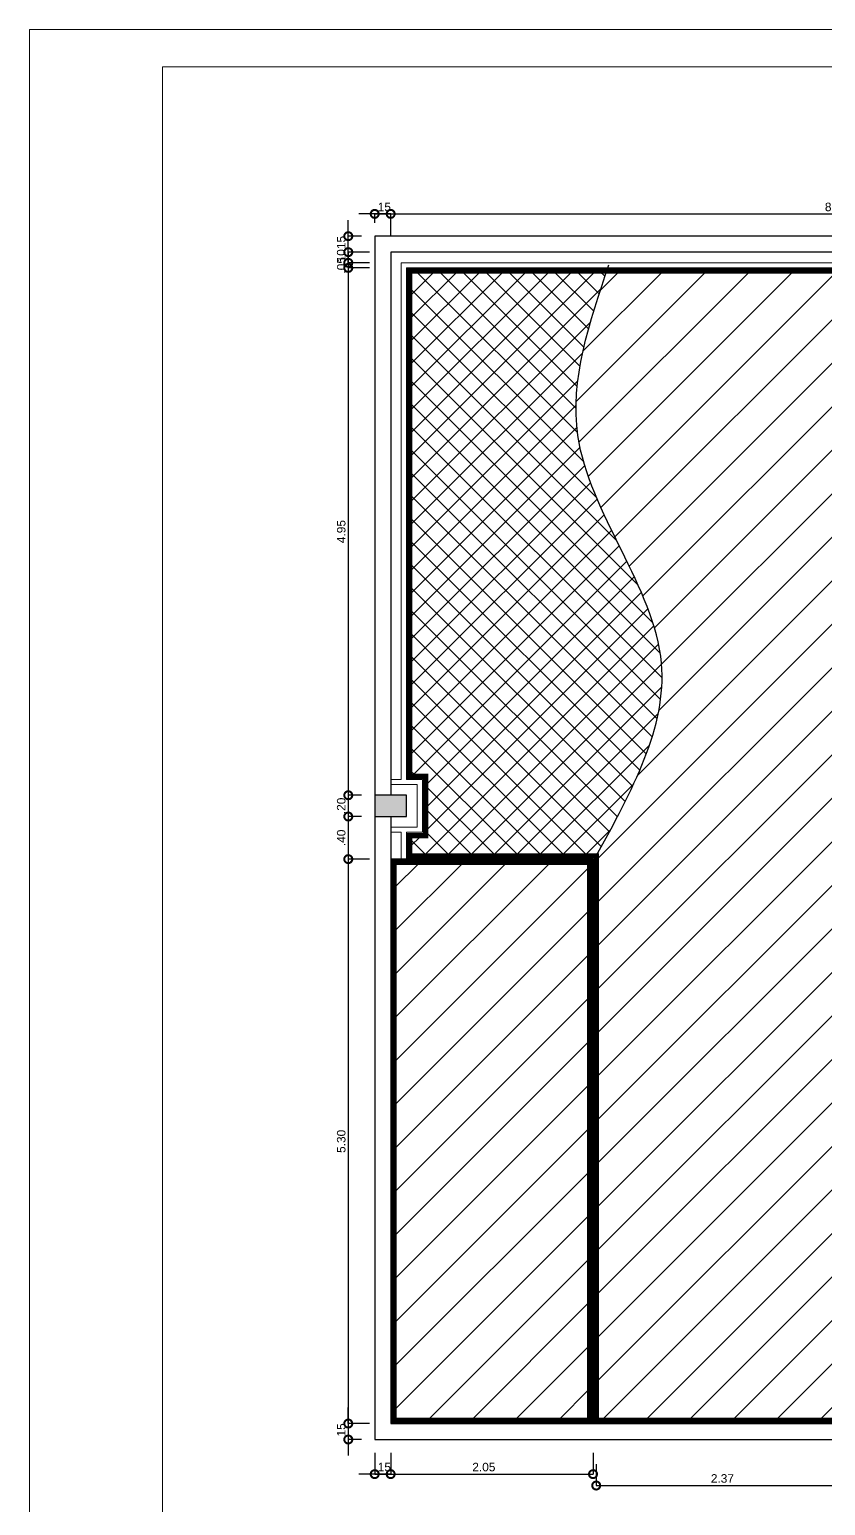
# Model space of a CAD drawing. Header units: millimetres. Extents: x 12559 to 15472, y 18493 to 18672.
# Drawn here: x 12559.3 to 12566.78, y 18500.04 to 18513.9 of the extents above; entities that cross this region are included whole.
import ezdxf

# ---------------------------------------------------------------- set-up
doc = ezdxf.new("R2010")
doc.units = ezdxf.units.MM
doc.layers.get('0').update_dxf_attribs({"lineweight": 9})
for name, color, linetype in [('COTAS', 1, 'Continuous'), ('mdf', 3, 'Continuous'), ('Parede', 5, 'Continuous')]:
    doc.layers.add(name, color=color, linetype=linetype)
doc.layers.add('gesso', color=6, linetype='Continuous', lineweight=5, plot=False)
doc.styles.add('R60-50', font='arial.ttf', dxfattribs={"height": 0.08})
doc.dimstyles.new('1-50', dxfattribs={"dimtxt": 0.08, "dimasz": 0.15, "dimexe": 0, "dimexo": 0.125, "dimgap": 0.025, "dimtad": 1, "dimzin": 4, "dimdsep": 46, "dimtxsty": 'R60-50', "dimblk": 'DOTSMALL', "dimcen": 0, "dimclrd": 10, "dimclre": 10, "dimclrt": 2, "dimaunit": 1, "dimadec": 0, "dimazin": 1, "dimtfac": 1, "dimtix": 1, "dimtmove": 2, "dimatfit": 3, "dimldrblk": 'DOTSMALL', "dimfxl": 0.2, "dimfxlon": 1, "dimtolj": 1, "dimtzin": 0, "dimarcsym": 0})

# ---------------------------------------------------------------- blocks, each defined once
blk = doc.blocks.new('_DOTSMALL')
at = {"color": 0, "linetype": 'ByBlock', "const_width": 0.5}
blk.add_lwpolyline([(-0.0625, 0, 1), (0.0625, 0, 1)], format="xyb", close=True, dxfattribs=at)
blk = doc.blocks.new('*D87')
at = {"layer": 'COTAS', "color": 10, "lineweight": -2, "transparency": 16777216}
for p, q in [((12562.543, 18512.167), (12562.393, 18512.167)), ((12562.543, 18512.083), (12562.543, 18512.167)), ((12562.693, 18512.167), (12562.543, 18512.167)), ((12562.693, 18511.967), (12562.693, 18512.167)), ((12562.693, 18512.167), (12562.843, 18512.167))]:
    blk.add_line(p, q, dxfattribs=at)
at = {"layer": 'Defpoints', "color": 0, "transparency": 16777216}
for p in [(12562.543, 18512.167), (12562.543, 18511.958), (12562.693, 18511.808)]:
    blk.add_point(p, dxfattribs=at)
at = {"layer": 'COTAS', "color": 10, "lineweight": -2, "transparency": 16777216, "xscale": 0.15, "yscale": 0.15, "zscale": 0.15}
blk.add_blockref('_DOTSMALL', (12562.543, 18512.167), dxfattribs=at)
at = {"layer": 'COTAS', "color": 10, "lineweight": -2, "transparency": 16777216, "xscale": 0.15, "yscale": 0.15, "zscale": 0.15, "rotation": 180}
blk.add_blockref('_DOTSMALL', (12562.693, 18512.167), dxfattribs=at)
at = {"layer": 'COTAS', "color": 2, "transparency": 16777216, "insert": (12562.618, 18512.232), "char_height": 0.08, "attachment_point": 5, "style": 'R60-50'}
blk.add_mtext('\\A1;.15', dxfattribs=at)
blk = doc.blocks.new('*D88')
at = {"layer": 'COTAS', "color": 10, "lineweight": -2, "transparency": 16777216}
for p, q in [((12562.543, 18512.083), (12562.543, 18512.167)), ((12562.543, 18512.167), (12571.215, 18512.167)), ((12571.215, 18511.967), (12571.215, 18512.167))]:
    blk.add_line(p, q, dxfattribs=at)
at = {"layer": 'Defpoints', "color": 0, "transparency": 16777216}
for p in [(12571.215, 18512.167), (12562.543, 18511.958), (12571.215, 18511.63)]:
    blk.add_point(p, dxfattribs=at)
at = {"layer": 'COTAS', "color": 10, "lineweight": -2, "transparency": 16777216, "xscale": 0.15, "yscale": 0.15, "zscale": 0.15, "rotation": 180}
blk.add_blockref('_DOTSMALL', (12562.543, 18512.167), dxfattribs=at)
at = {"layer": 'COTAS', "color": 10, "lineweight": -2, "transparency": 16777216, "xscale": 0.15, "yscale": 0.15, "zscale": 0.15}
blk.add_blockref('_DOTSMALL', (12571.215, 18512.167), dxfattribs=at)
at = {"layer": 'COTAS', "color": 2, "transparency": 16777216, "insert": (12566.879, 18512.232), "char_height": 0.08, "attachment_point": 5, "style": 'R60-50'}
blk.add_mtext('\\A1;8.67', dxfattribs=at)
blk = doc.blocks.new('*D107')
at = {"layer": 'COTAS', "color": 10, "lineweight": -2, "transparency": 16777216}
for p, q in [((12564.623, 18500.426), (12564.623, 18500.226)), ((12566.993, 18500.426), (12566.993, 18500.226)), ((12564.623, 18500.226), (12566.993, 18500.226))]:
    blk.add_line(p, q, dxfattribs=at)
at = {"layer": 'Defpoints', "color": 0, "transparency": 16777216}
for p in [(12564.623, 18500.838), (12566.993, 18500.808), (12566.993, 18500.226)]:
    blk.add_point(p, dxfattribs=at)
at = {"layer": 'COTAS', "color": 10, "lineweight": -2, "transparency": 16777216, "xscale": 0.15, "yscale": 0.15, "zscale": 0.15, "rotation": 180}
blk.add_blockref('_DOTSMALL', (12564.623, 18500.226), dxfattribs=at)
at = {"layer": 'COTAS', "color": 10, "lineweight": -2, "transparency": 16777216, "xscale": 0.15, "yscale": 0.15, "zscale": 0.15}
blk.add_blockref('_DOTSMALL', (12566.993, 18500.226), dxfattribs=at)
at = {"layer": 'COTAS', "color": 2, "transparency": 16777216, "insert": (12565.808, 18500.292), "char_height": 0.08, "attachment_point": 5, "style": 'R60-50'}
blk.add_mtext('\\A1;2.37', dxfattribs=at)
blk = doc.blocks.new('*D110')
at = {"layer": 'COTAS', "color": 10, "lineweight": -2, "transparency": 16777216}
for p, q in [((12562.295, 18511.958), (12562.295, 18512.108)), ((12562.418, 18511.958), (12562.295, 18511.958)), ((12562.295, 18511.808), (12562.295, 18511.958)), ((12562.495, 18511.808), (12562.295, 18511.808)), ((12562.295, 18511.808), (12562.295, 18511.658))]:
    blk.add_line(p, q, dxfattribs=at)
at = {"layer": 'Defpoints', "color": 0, "transparency": 16777216}
for p in [(12562.295, 18511.958), (12562.543, 18511.958), (12562.693, 18511.808)]:
    blk.add_point(p, dxfattribs=at)
at = {"layer": 'COTAS', "color": 10, "lineweight": -2, "transparency": 16777216, "xscale": 0.15, "yscale": 0.15, "zscale": 0.15}
for p, rotation in [((12562.295, 18511.958), 270), ((12562.295, 18511.808), 90)]:
    blk.add_blockref('_DOTSMALL', p, dxfattribs=dict(at, rotation=rotation))
at = {"layer": 'COTAS', "color": 2, "transparency": 16777216, "insert": (12562.229, 18511.883), "char_height": 0.08, "attachment_point": 5, "rotation": 90, "style": 'R60-50'}
blk.add_mtext('\\A1;.15', dxfattribs=at)
blk = doc.blocks.new('*D111')
at = {"layer": 'COTAS', "color": 10, "lineweight": -2, "transparency": 16777216}
for p, q in [((12562.295, 18511.808), (12562.295, 18511.958)), ((12562.495, 18511.808), (12562.295, 18511.808)), ((12562.295, 18511.808), (12562.295, 18511.708)), ((12562.495, 18511.708), (12562.295, 18511.708)), ((12562.295, 18511.708), (12562.295, 18511.558))]:
    blk.add_line(p, q, dxfattribs=at)
at = {"layer": 'Defpoints', "color": 0, "transparency": 16777216}
for p in [(12562.693, 18511.808), (12562.295, 18511.708), (12562.793, 18511.708)]:
    blk.add_point(p, dxfattribs=at)
at = {"layer": 'COTAS', "color": 10, "lineweight": -2, "transparency": 16777216, "xscale": 0.15, "yscale": 0.15, "zscale": 0.15}
for p, rotation in [((12562.295, 18511.808), 270), ((12562.295, 18511.708), 90)]:
    blk.add_blockref('_DOTSMALL', p, dxfattribs=dict(at, rotation=rotation))
at = {"layer": 'COTAS', "color": 2, "transparency": 16777216, "insert": (12562.229, 18511.758), "char_height": 0.08, "attachment_point": 5, "rotation": 90, "style": 'R60-50'}
blk.add_mtext('\\A1;.10', dxfattribs=at)
blk = doc.blocks.new('*D112')
at = {"layer": 'COTAS', "color": 10, "lineweight": -2, "transparency": 16777216}
for p, q in [((12562.295, 18511.708), (12562.295, 18511.858)), ((12562.495, 18511.708), (12562.295, 18511.708)), ((12562.295, 18511.708), (12562.295, 18511.66)), ((12562.495, 18511.66), (12562.295, 18511.66)), ((12562.295, 18511.66), (12562.295, 18511.51))]:
    blk.add_line(p, q, dxfattribs=at)
at = {"layer": 'Defpoints', "color": 0, "transparency": 16777216}
for p in [(12562.295, 18511.66), (12562.793, 18511.708), (12562.841, 18511.66)]:
    blk.add_point(p, dxfattribs=at)
at = {"layer": 'COTAS', "color": 10, "lineweight": -2, "transparency": 16777216, "xscale": 0.15, "yscale": 0.15, "zscale": 0.15}
for p, rotation in [((12562.295, 18511.708), 270), ((12562.295, 18511.66), 90)]:
    blk.add_blockref('_DOTSMALL', p, dxfattribs=dict(at, rotation=rotation))
at = {"layer": 'COTAS', "color": 2, "transparency": 16777216, "insert": (12562.229, 18511.684), "char_height": 0.08, "attachment_point": 5, "rotation": 90, "style": 'R60-50'}
blk.add_mtext('\\A1;.05', dxfattribs=at)
blk = doc.blocks.new('*D113')
at = {"layer": 'COTAS', "color": 10, "lineweight": -2, "transparency": 16777216}
for p, q in [((12562.495, 18511.66), (12562.295, 18511.66)), ((12562.295, 18511.66), (12562.295, 18506.708)), ((12562.418, 18506.708), (12562.295, 18506.708))]:
    blk.add_line(p, q, dxfattribs=at)
at = {"layer": 'Defpoints', "color": 0, "transparency": 16777216}
for p in [(12562.841, 18511.66), (12562.295, 18506.708), (12562.543, 18506.708)]:
    blk.add_point(p, dxfattribs=at)
at = {"layer": 'COTAS', "color": 10, "lineweight": -2, "transparency": 16777216, "xscale": 0.15, "yscale": 0.15, "zscale": 0.15}
for p, rotation in [((12562.295, 18511.66), 90), ((12562.295, 18506.708), 270)]:
    blk.add_blockref('_DOTSMALL', p, dxfattribs=dict(at, rotation=rotation))
at = {"layer": 'COTAS', "color": 2, "transparency": 16777216, "insert": (12562.229, 18509.184), "char_height": 0.08, "attachment_point": 5, "rotation": 90, "style": 'R60-50'}
blk.add_mtext('\\A1;4.95', dxfattribs=at)
blk = doc.blocks.new('*D114')
at = {"layer": 'COTAS', "color": 10, "lineweight": -2, "transparency": 16777216}
for p, q in [((12562.418, 18506.708), (12562.295, 18506.708)), ((12562.295, 18506.708), (12562.295, 18506.508)), ((12562.418, 18506.508), (12562.295, 18506.508))]:
    blk.add_line(p, q, dxfattribs=at)
at = {"layer": 'Defpoints', "color": 0, "transparency": 16777216}
for p in [(12562.543, 18506.708), (12562.295, 18506.508), (12562.543, 18506.508)]:
    blk.add_point(p, dxfattribs=at)
at = {"layer": 'COTAS', "color": 10, "lineweight": -2, "transparency": 16777216, "xscale": 0.15, "yscale": 0.15, "zscale": 0.15}
for p, rotation in [((12562.295, 18506.708), 90), ((12562.295, 18506.508), 270)]:
    blk.add_blockref('_DOTSMALL', p, dxfattribs=dict(at, rotation=rotation))
at = {"layer": 'COTAS', "color": 2, "transparency": 16777216, "insert": (12562.229, 18506.608), "char_height": 0.08, "attachment_point": 5, "rotation": 90, "style": 'R60-50'}
blk.add_mtext('\\A1;.20', dxfattribs=at)
blk = doc.blocks.new('*D115')
at = {"layer": 'COTAS', "color": 10, "lineweight": -2, "transparency": 16777216}
for p, q in [((12562.418, 18506.508), (12562.295, 18506.508)), ((12562.295, 18506.508), (12562.295, 18506.108)), ((12562.495, 18506.108), (12562.295, 18506.108))]:
    blk.add_line(p, q, dxfattribs=at)
at = {"layer": 'Defpoints', "color": 0, "transparency": 16777216}
for p in [(12562.543, 18506.508), (12562.295, 18506.108), (12562.693, 18506.108)]:
    blk.add_point(p, dxfattribs=at)
at = {"layer": 'COTAS', "color": 10, "lineweight": -2, "transparency": 16777216, "xscale": 0.15, "yscale": 0.15, "zscale": 0.15}
for p, rotation in [((12562.295, 18506.508), 90), ((12562.295, 18506.108), 270)]:
    blk.add_blockref('_DOTSMALL', p, dxfattribs=dict(at, rotation=rotation))
at = {"layer": 'COTAS', "color": 2, "transparency": 16777216, "insert": (12562.229, 18506.308), "char_height": 0.08, "attachment_point": 5, "rotation": 90, "style": 'R60-50'}
blk.add_mtext('\\A1;.40', dxfattribs=at)
blk = doc.blocks.new('*D116')
at = {"layer": 'COTAS', "color": 10, "lineweight": -2, "transparency": 16777216}
for p, q in [((12562.495, 18506.108), (12562.295, 18506.108)), ((12562.295, 18506.108), (12562.295, 18500.808)), ((12562.495, 18500.808), (12562.295, 18500.808))]:
    blk.add_line(p, q, dxfattribs=at)
at = {"layer": 'Defpoints', "color": 0, "transparency": 16777216}
for p in [(12562.693, 18506.108), (12562.295, 18500.808), (12562.693, 18500.808)]:
    blk.add_point(p, dxfattribs=at)
at = {"layer": 'COTAS', "color": 10, "lineweight": -2, "transparency": 16777216, "xscale": 0.15, "yscale": 0.15, "zscale": 0.15}
for p, rotation in [((12562.295, 18506.108), 90), ((12562.295, 18500.808), 270)]:
    blk.add_blockref('_DOTSMALL', p, dxfattribs=dict(at, rotation=rotation))
at = {"layer": 'COTAS', "color": 2, "transparency": 16777216, "insert": (12562.229, 18503.458), "char_height": 0.08, "attachment_point": 5, "rotation": 90, "style": 'R60-50'}
blk.add_mtext('\\A1;5.30', dxfattribs=at)
blk = doc.blocks.new('*D117')
at = {"layer": 'COTAS', "color": 10, "lineweight": -2, "transparency": 16777216}
for p, q in [((12562.295, 18500.808), (12562.295, 18500.958)), ((12562.495, 18500.808), (12562.295, 18500.808)), ((12562.295, 18500.808), (12562.295, 18500.658)), ((12562.418, 18500.658), (12562.295, 18500.658)), ((12562.295, 18500.658), (12562.295, 18500.508))]:
    blk.add_line(p, q, dxfattribs=at)
at = {"layer": 'Defpoints', "color": 0, "transparency": 16777216}
for p in [(12562.693, 18500.808), (12562.295, 18500.658), (12562.543, 18500.658)]:
    blk.add_point(p, dxfattribs=at)
at = {"layer": 'COTAS', "color": 10, "lineweight": -2, "transparency": 16777216, "xscale": 0.15, "yscale": 0.15, "zscale": 0.15}
for p, rotation in [((12562.295, 18500.808), 270), ((12562.295, 18500.658), 90)]:
    blk.add_blockref('_DOTSMALL', p, dxfattribs=dict(at, rotation=rotation))
at = {"layer": 'COTAS', "color": 2, "transparency": 16777216, "insert": (12562.229, 18500.733), "char_height": 0.08, "attachment_point": 5, "rotation": 90, "style": 'R60-50'}
blk.add_mtext('\\A1;.15', dxfattribs=at)
blk = doc.blocks.new('*D118')
at = {"layer": 'COTAS', "color": 10, "lineweight": -2, "transparency": 16777216}
for p, q in [((12562.543, 18500.533), (12562.543, 18500.333)), ((12562.693, 18500.533), (12562.693, 18500.333)), ((12562.543, 18500.333), (12562.393, 18500.333)), ((12562.693, 18500.333), (12562.543, 18500.333)), ((12562.693, 18500.333), (12562.843, 18500.333))]:
    blk.add_line(p, q, dxfattribs=at)
at = {"layer": 'Defpoints', "color": 0, "transparency": 16777216}
for p in [(12562.693, 18500.808), (12562.543, 18500.658), (12562.543, 18500.333)]:
    blk.add_point(p, dxfattribs=at)
at = {"layer": 'COTAS', "color": 10, "lineweight": -2, "transparency": 16777216, "xscale": 0.15, "yscale": 0.15, "zscale": 0.15}
blk.add_blockref('_DOTSMALL', (12562.543, 18500.333), dxfattribs=at)
at = {"layer": 'COTAS', "color": 10, "lineweight": -2, "transparency": 16777216, "xscale": 0.15, "yscale": 0.15, "zscale": 0.15, "rotation": 180}
blk.add_blockref('_DOTSMALL', (12562.693, 18500.333), dxfattribs=at)
at = {"layer": 'COTAS', "color": 2, "transparency": 16777216, "insert": (12562.618, 18500.399), "char_height": 0.08, "attachment_point": 5, "style": 'R60-50'}
blk.add_mtext('\\A1;.15', dxfattribs=at)
blk = doc.blocks.new('*D119')
at = {"layer": 'COTAS', "color": 10, "lineweight": -2, "transparency": 16777216}
for p, q in [((12562.543, 18500.533), (12562.543, 18500.333)), ((12564.593, 18500.533), (12564.593, 18500.333)), ((12562.543, 18500.333), (12564.593, 18500.333))]:
    blk.add_line(p, q, dxfattribs=at)
at = {"layer": 'Defpoints', "color": 0, "transparency": 16777216}
for p in [(12564.593, 18500.808), (12562.543, 18500.658), (12564.593, 18500.333)]:
    blk.add_point(p, dxfattribs=at)
at = {"layer": 'COTAS', "color": 10, "lineweight": -2, "transparency": 16777216, "xscale": 0.15, "yscale": 0.15, "zscale": 0.15, "rotation": 180}
blk.add_blockref('_DOTSMALL', (12562.543, 18500.333), dxfattribs=at)
at = {"layer": 'COTAS', "color": 10, "lineweight": -2, "transparency": 16777216, "xscale": 0.15, "yscale": 0.15, "zscale": 0.15}
blk.add_blockref('_DOTSMALL', (12564.593, 18500.333), dxfattribs=at)
at = {"layer": 'COTAS', "color": 2, "transparency": 16777216, "insert": (12563.568, 18500.399), "char_height": 0.08, "attachment_point": 5, "style": 'R60-50'}
blk.add_mtext('\\A1;2.05', dxfattribs=at)

msp = doc.modelspace()

# ---------------------------------------------------------------- hatches: boundary and pattern name
h = msp.add_hatch()
h.set_pattern_fill('AR-CONC', color=256, scale=0.00088)
h.set_pattern_definition([(50, (0.11475, -47.19508), (0.1603225087, -0.0140263953), [0.016764, -0.184404]), (355, (0.11475, -47.19508), (-0.0310142109, 0.1681300238), [0.0134112, -0.1475237141]), (100.4514447, (0.12812, -47.19624), (0.1293082974, 0.1541036217), [0.0142472077, -0.1567194152]), (46.1842, (0.11475, -47.15037), (0.238549556, -0.0369972486), [0.025146, -0.276606]), (96.6355576, (0.13463, -47.15345), (0.208915638, 0.2177349896), [0.0213708204, -0.2350793352]), (351.1841512, (0.11475, -47.15037), (0.208915638, 0.2177349896), [0.020116771, -0.221284564]), (21, (0.13711, -47.16155), (0.1334206643, -0.0899933744), [0.016764, -0.184404]), (326, (0.1371, -47.16155), (0.054385785, 0.1620854102), [0.0134112, -0.1475232]), (71.451445, (0.14823, -47.16905), (0.187806449, 0.0720920366), [0.0142472077, -0.1567191451]), (37.5, (0.114755, -47.195075), (0.00271797086, 0.07440843421), [0, -0.14573504, 0, -0.1497584, 0, -0.148082]), (7.5, (0.114755, -47.195075), (0.058801303, 0.08815890584), [0, -0.08538464, 0, -0.14238224, 0, -0.0564388]), (327.5, (0.06491, -47.195075), (0.11931972375, -0.00504129471), [0, -0.05588, 0, -0.1743456, 0, -0.2313432]), (317.5, (0.04256, -47.19508), (0.1303536796, 0.0223753121), [0, -0.072644, 0, -0.11578336, 0, -0.1642872])])
h.paths.add_polyline_path([(12562.843, 18506.708), (12562.543, 18506.708), (12562.543, 18506.508), (12562.843, 18506.508)])
h.paths.add_polyline_path([(12568.993, 18506.697), (12568.693, 18506.697), (12568.693, 18506.497), (12568.993, 18506.497)])
h.paths.add_polyline_path([(12574.843, 18506.697), (12574.543, 18506.697), (12574.543, 18506.497), (12574.843, 18506.497)])
at = {"layer": 'mdf'}
h = msp.add_hatch(dxfattribs=at)
h.set_pattern_fill('ANSI31', color=1, scale=0.091)
h.paths.add_polyline_path([(12574.545, 18509.679), (12573.375, 18509.679), (12573.375, 18510.697), (12573.375, 18511.66), (12572.511, 18511.66), (12572.511, 18510.697), (12572.512, 18509.679), (12572.463, 18509.679), (12571.293, 18509.679), (12571.293, 18508.397), (12572.493, 18508.397), (12573.393, 18508.397), (12574.545, 18508.397)])
edge = h.paths.add_edge_path()
edge.add_line((12574.515, 18508.319), (12571.215, 18508.319))
edge.add_line((12571.215, 18508.319), (12571.215, 18511.63))
edge.add_line((12571.215, 18511.63), (12564.723, 18511.63))
edge.add_spline(control_points=[(12564.723, 18511.63), (12564.685, 18511.52), (12564.648, 18511.41), (12564.614, 18511.3)], knot_values=[5.426475, 5.426475, 5.426475, 5.426475, 5.7588, 5.7588, 5.7588, 5.7588], degree=3, periodic=0)
edge.add_spline(control_points=[(12564.614, 18511.3), (12564.557, 18511.12), (12564.508, 18510.941), (12564.475, 18510.763)], knot_values=[4.884209, 4.884209, 4.884209, 4.884209, 5.426475, 5.426475, 5.426475, 5.426475], degree=3, periodic=0)
edge.add_spline(control_points=[(12564.475, 18510.763), (12564.464, 18510.701), (12564.454, 18510.64), (12564.447, 18510.578)], knot_values=[4.69529, 4.69529, 4.69529, 4.69529, 4.884209, 4.884209, 4.884209, 4.884209], degree=3, periodic=0)
edge.add_spline(control_points=[(12564.447, 18510.578), (12564.441, 18510.521), (12564.436, 18510.465), (12564.434, 18510.409)], knot_values=[4.522487, 4.522487, 4.522487, 4.522487, 4.69529, 4.69529, 4.69529, 4.69529], degree=3, periodic=0)
edge.add_spline(control_points=[(12564.434, 18510.409), (12564.431, 18510.321), (12564.434, 18510.233), (12564.443, 18510.146)], knot_values=[4.251167, 4.251167, 4.251167, 4.251167, 4.522487, 4.522487, 4.522487, 4.522487], degree=3, periodic=0)
edge.add_spline(control_points=[(12564.443, 18510.146), (12564.445, 18510.126), (12564.449, 18510.097), (12564.453, 18510.068), (12564.455, 18510.059)], knot_values=[4.16131, 4.16131, 4.16131, 4.16131, 4.224096, 4.251167, 4.251167, 4.251167, 4.251167], degree=3, periodic=0)
edge.add_spline(control_points=[(12564.455, 18510.059), (12564.459, 18510.03), (12564.465, 18510.001), (12564.471, 18509.972)], knot_values=[4.070538, 4.070538, 4.070538, 4.070538, 4.16131, 4.16131, 4.16131, 4.16131], degree=3, periodic=0)
edge.add_spline(control_points=[(12564.471, 18509.972), (12564.479, 18509.937), (12564.487, 18509.901), (12564.497, 18509.866)], knot_values=[3.959175, 3.959175, 3.959175, 3.959175, 4.070538, 4.070538, 4.070538, 4.070538], degree=3, periodic=0)
edge.add_spline(control_points=[(12564.497, 18509.866), (12564.511, 18509.815), (12564.527, 18509.764), (12564.544, 18509.714)], knot_values=[3.799217, 3.799217, 3.799217, 3.799217, 3.959175, 3.959175, 3.959175, 3.959175], degree=3, periodic=0)
edge.add_spline(control_points=[(12564.544, 18509.714), (12564.566, 18509.651), (12564.591, 18509.588), (12564.617, 18509.525)], knot_values=[3.59925, 3.59925, 3.59925, 3.59925, 3.799217, 3.799217, 3.799217, 3.799217], degree=3, periodic=0)
edge.add_spline(control_points=[(12564.617, 18509.525), (12564.662, 18509.417), (12564.712, 18509.31), (12564.764, 18509.203)], knot_values=[3.256885, 3.256885, 3.256885, 3.256885, 3.59925, 3.59925, 3.59925, 3.59925], degree=3, periodic=0)
edge.add_spline(control_points=[(12564.764, 18509.203), (12564.846, 18509.033), (12564.933, 18508.865), (12565.009, 18508.696)], knot_values=[2.71344, 2.71344, 2.71344, 2.71344, 3.256885, 3.256885, 3.256885, 3.256885], degree=3, periodic=0)
edge.add_spline(control_points=[(12565.009, 18508.696), (12565.06, 18508.584), (12565.107, 18508.472), (12565.144, 18508.359)], knot_values=[2.351742, 2.351742, 2.351742, 2.351742, 2.71344, 2.71344, 2.71344, 2.71344], degree=3, periodic=0)
edge.add_spline(control_points=[(12565.144, 18508.359), (12565.162, 18508.307), (12565.178, 18508.254), (12565.191, 18508.201)], knot_values=[2.182172, 2.182172, 2.182172, 2.182172, 2.351742, 2.351742, 2.351742, 2.351742], degree=3, periodic=0)
edge.add_spline(control_points=[(12565.191, 18508.201), (12565.199, 18508.17), (12565.207, 18508.138), (12565.213, 18508.106)], knot_values=[2.080411, 2.080411, 2.080411, 2.080411, 2.182172, 2.182172, 2.182172, 2.182172], degree=3, periodic=0)
edge.add_spline(control_points=[(12565.213, 18508.106), (12565.219, 18508.077), (12565.223, 18508.048), (12565.228, 18508.019)], knot_values=[1.987547, 1.987547, 1.987547, 1.987547, 2.080411, 2.080411, 2.080411, 2.080411], degree=3, periodic=0)
edge.add_spline(control_points=[(12565.228, 18508.019), (12565.231, 18507.996), (12565.234, 18507.968), (12565.236, 18507.941), (12565.237, 18507.937)], knot_values=[1.899522, 1.899522, 1.899522, 1.899522, 1.976084, 1.987547, 1.987547, 1.987547, 1.987547], degree=3, periodic=0)
edge.add_spline(control_points=[(12565.237, 18507.937), (12565.239, 18507.909), (12565.241, 18507.881), (12565.241, 18507.853)], knot_values=[1.80979, 1.80979, 1.80979, 1.80979, 1.899522, 1.899522, 1.899522, 1.899522], degree=3, periodic=0)
edge.add_spline(control_points=[(12565.241, 18507.853), (12565.242, 18507.824), (12565.242, 18507.796), (12565.241, 18507.767)], knot_values=[1.718615, 1.718615, 1.718615, 1.718615, 1.80979, 1.80979, 1.80979, 1.80979], degree=3, periodic=0)
edge.add_spline(control_points=[(12565.241, 18507.767), (12565.24, 18507.739), (12565.238, 18507.711), (12565.236, 18507.683)], knot_values=[1.629051, 1.629051, 1.629051, 1.629051, 1.718615, 1.718615, 1.718615, 1.718615], degree=3, periodic=0)
edge.add_spline(control_points=[(12565.236, 18507.683), (12565.233, 18507.655), (12565.23, 18507.626), (12565.226, 18507.597)], knot_values=[1.537708, 1.537708, 1.537708, 1.537708, 1.629051, 1.629051, 1.629051, 1.629051], degree=3, periodic=0)
edge.add_spline(control_points=[(12565.226, 18507.597), (12565.214, 18507.512), (12565.196, 18507.427), (12565.173, 18507.341)], knot_values=[1.266348, 1.266348, 1.266348, 1.266348, 1.537708, 1.537708, 1.537708, 1.537708], degree=3, periodic=0)
edge.add_spline(control_points=[(12565.173, 18507.341), (12565.158, 18507.286), (12565.141, 18507.231), (12565.122, 18507.175)], knot_values=[1.091087, 1.091087, 1.091087, 1.091087, 1.266348, 1.266348, 1.266348, 1.266348], degree=3, periodic=0)
edge.add_spline(control_points=[(12565.122, 18507.175), (12565.102, 18507.116), (12565.079, 18507.057), (12565.055, 18506.998)], knot_values=[0.904534, 0.904534, 0.904534, 0.904534, 1.091087, 1.091087, 1.091087, 1.091087], degree=3, periodic=0)
edge.add_spline(control_points=[(12565.055, 18506.998), (12564.985, 18506.827), (12564.9, 18506.655), (12564.81, 18506.482)], knot_values=[0.361814, 0.361814, 0.361814, 0.361814, 0.904534, 0.904534, 0.904534, 0.904534], degree=3, periodic=0)
edge.add_spline(control_points=[(12564.81, 18506.482), (12564.749, 18506.368), (12564.686, 18506.253), (12564.623, 18506.138)], knot_values=[0, 0, 0, 0, 0.361814, 0.361814, 0.361814, 0.361814], degree=3, periodic=0)
edge.add_line((12564.623, 18506.138), (12564.623, 18500.838))
edge.add_line((12564.623, 18500.838), (12566.963, 18500.838))
edge.add_line((12566.963, 18500.838), (12566.963, 18501.959))
edge.add_line((12566.963, 18501.959), (12568.963, 18501.959))
edge.add_line((12568.963, 18501.959), (12568.963, 18502.459))
edge.add_line((12568.963, 18502.459), (12572.344, 18502.459))
edge.add_line((12572.344, 18502.459), (12572.506, 18501.984))
edge.add_line((12572.506, 18501.984), (12574.515, 18503.988))
edge.add_line((12574.515, 18503.988), (12574.515, 18506.319))
edge.add_line((12574.515, 18506.319), (12574.365, 18506.319))
edge.add_line((12574.365, 18506.319), (12574.365, 18506.875))
edge.add_line((12574.365, 18506.875), (12574.515, 18506.875))
edge.add_line((12574.515, 18506.875), (12574.515, 18508.319))
h.paths.add_polyline_path([(12569.171, 18506.875), (12569.171, 18506.319), (12568.515, 18506.319), (12568.515, 18506.875)], flags=16)
h.paths.add_polyline_path([(12569.141, 18506.845), (12569.141, 18506.349), (12568.545, 18506.349), (12568.545, 18506.845)], flags=0)
h.paths.add_polyline_path([(12569.093, 18506.797), (12569.093, 18506.397), (12568.593, 18506.397), (12568.593, 18506.797)], flags=0)
h.paths.add_polyline_path([(12568.993, 18506.697), (12568.993, 18506.497), (12568.693, 18506.497), (12568.693, 18506.697)], flags=0)
h.paths.add_polyline_path([(12564.563, 18506.078), (12562.723, 18506.078), (12562.723, 18500.838), (12564.563, 18500.838)])
h.paths.add_polyline_path([(12568.963, 18501.899), (12567.023, 18501.899), (12567.023, 18500.838), (12568.963, 18500.838)], flags=17)
h = msp.add_hatch(dxfattribs=at)
h.set_pattern_fill('ANSI37', color=1, scale=0.048)
edge = h.paths.add_edge_path()
edge.add_spline(control_points=[(12564.623, 18506.138), (12564.956, 18506.745), (12565.687, 18508.074), (12564.133, 18509.835), (12564.545, 18511.109), (12564.723, 18511.63)], knot_values=[0, 0, 0, 0, 1.910985, 4.188382, 5.7588, 5.7588, 5.7588, 5.7588], degree=3, periodic=0)
edge.add_line((12564.723, 18511.63), (12562.871, 18511.63))
edge.add_line((12562.871, 18511.63), (12562.871, 18506.886))
edge.add_line((12562.871, 18506.886), (12563.021, 18506.886))
edge.add_line((12563.021, 18506.886), (12563.021, 18506.33))
edge.add_line((12563.021, 18506.33), (12562.871, 18506.33))
edge.add_line((12562.871, 18506.33), (12562.871, 18506.138))
edge.add_line((12562.871, 18506.138), (12564.623, 18506.138))

# ---------------------------------------------------------------- linework, layer by layer
at = {"color": 2}
for p, q in [((12559.302, 18492.899), (12559.302, 18513.899)), ((12559.302, 18513.899), (12574.152, 18513.899))]:
    msp.add_line(p, q, dxfattribs=at)
at = {"color": 6}
for p, q in [((12560.552, 18493.249), (12560.552, 18513.549)), ((12560.552, 18513.549), (12588.652, 18513.549))]:
    msp.add_line(p, q, dxfattribs=at)
at = {"layer": 'gesso', "color": 252}
for p, q in [((12562.793, 18506.36), (12562.793, 18506.108)), ((12562.841, 18506.36), (12562.841, 18506.108))]:
    msp.add_line(p, q, dxfattribs=at)
for points in [[(12574.593, 18506.845), (12574.593, 18511.708), (12562.793, 18511.708), (12562.793, 18506.856)], [(12571.245, 18511.66), (12562.841, 18511.66), (12562.841, 18506.856)], [(12562.693, 18506.856), (12562.793, 18506.856)], [(12562.693, 18506.808), (12562.943, 18506.808), (12562.943, 18506.408), (12562.693, 18506.408)], [(12562.841, 18506.856), (12562.991, 18506.856), (12562.991, 18506.36), (12562.841, 18506.36)], [(12562.793, 18506.36), (12562.693, 18506.36)]]:
    msp.add_lwpolyline(points, dxfattribs=at)
at = {"layer": 'mdf', "color": 196, "const_width": 0.05}
for points in [[(12562.871, 18506.108), (12562.871, 18506.33), (12563.021, 18506.33), (12563.021, 18506.886), (12562.871, 18506.886), (12562.871, 18511.63), (12571.215, 18511.63), (12571.215, 18508.319), (12574.515, 18508.319), (12574.515, 18506.875), (12574.365, 18506.875), (12574.365, 18506.319), (12574.515, 18506.319), (12574.515, 18503.976)], [(12562.841, 18506.138), (12564.623, 18506.138), (12564.623, 18500.808)], [(12564.593, 18500.838), (12566.993, 18500.838)]]:
    msp.add_lwpolyline(points, dxfattribs=at)
msp.add_lwpolyline([(12562.723, 18506.078), (12564.563, 18506.078), (12564.563, 18500.838), (12562.723, 18500.838)], close=True, dxfattribs=at)
at = {"layer": 'mdf', "color": 196}
msp.add_spline([(12564.623, 18506.138), (12565.236, 18507.948), (12564.451, 18510.086), (12564.743, 18511.69)], degree=3, dxfattribs=at)
at = {"layer": 'Parede'}
for p, q in [((12562.843, 18506.708), (12562.543, 18506.708)), ((12562.843, 18506.508), (12562.843, 18506.708)), ((12562.543, 18506.508), (12562.843, 18506.508)), ((12564.593, 18500.808), (12566.993, 18500.808)), ((12564.593, 18500.658), (12566.993, 18500.658))]:
    msp.add_line(p, q, dxfattribs=at)
for points in [[(12574.843, 18502.808), (12574.843, 18511.958), (12562.543, 18511.958), (12562.543, 18500.658), (12564.593, 18500.658)], [(12574.693, 18506.697), (12574.693, 18511.808), (12562.693, 18511.808), (12562.693, 18506.708)], [(12562.693, 18506.508), (12562.693, 18500.808), (12564.593, 18500.808)], [(12564.593, 18500.808), (12564.593, 18506.108), (12562.693, 18506.108)]]:
    msp.add_lwpolyline(points, dxfattribs=at)

# ---------------------------------------------------------------- dimensions: what is measured, and where the dimension line sits
at = {"layer": 'COTAS'}
for base, p1, p2, picture, middle in [((12562.543, 18512.167), (12562.693, 18511.808), (12562.543, 18511.958), '*D87', (12562.618, 18512.232)), ((12571.215, 18512.167), (12562.543, 18511.958), (12571.215, 18511.63), '*D88', (12566.879, 18512.232)), ((12562.543, 18500.333), (12562.693, 18500.808), (12562.543, 18500.658), '*D118', (12562.618, 18500.399)), ((12564.593, 18500.333), (12562.543, 18500.658), (12564.593, 18500.808), '*D119', (12563.568, 18500.399)), ((12566.993, 18500.226), (12564.623, 18500.838), (12566.993, 18500.808), '*D107', (12565.808, 18500.292))]:
    dim = msp.add_linear_dim(base=base, p1=p1, p2=p2, dimstyle='1-50', dxfattribs=at)
    dim.commit()
    dim.dimension.update_dxf_attribs({"geometry": picture, "text_midpoint": middle})
for base, p1, p2, picture, middle in [((12562.295, 18511.958), (12562.693, 18511.808), (12562.543, 18511.958), '*D110', (12562.229, 18511.883)), ((12562.295, 18511.708), (12562.693, 18511.808), (12562.793, 18511.708), '*D111', (12562.229, 18511.758)), ((12562.295, 18511.66), (12562.793, 18511.708), (12562.841, 18511.66), '*D112', (12562.229, 18511.684)), ((12562.295, 18506.708), (12562.841, 18511.66), (12562.543, 18506.708), '*D113', (12562.229, 18509.184)), ((12562.295, 18506.508), (12562.543, 18506.708), (12562.543, 18506.508), '*D114', (12562.229, 18506.608)), ((12562.295, 18506.108), (12562.543, 18506.508), (12562.693, 18506.108), '*D115', (12562.229, 18506.308)), ((12562.295, 18500.808), (12562.693, 18506.108), (12562.693, 18500.808), '*D116', (12562.229, 18503.458)), ((12562.295, 18500.658), (12562.693, 18500.808), (12562.543, 18500.658), '*D117', (12562.229, 18500.733))]:
    dim = msp.add_linear_dim(base=base, p1=p1, p2=p2, angle=90, dimstyle='1-50', dxfattribs=at)
    dim.commit()
    dim.dimension.update_dxf_attribs({"geometry": picture, "text_midpoint": middle})

doc.saveas('drawing.dxf')
